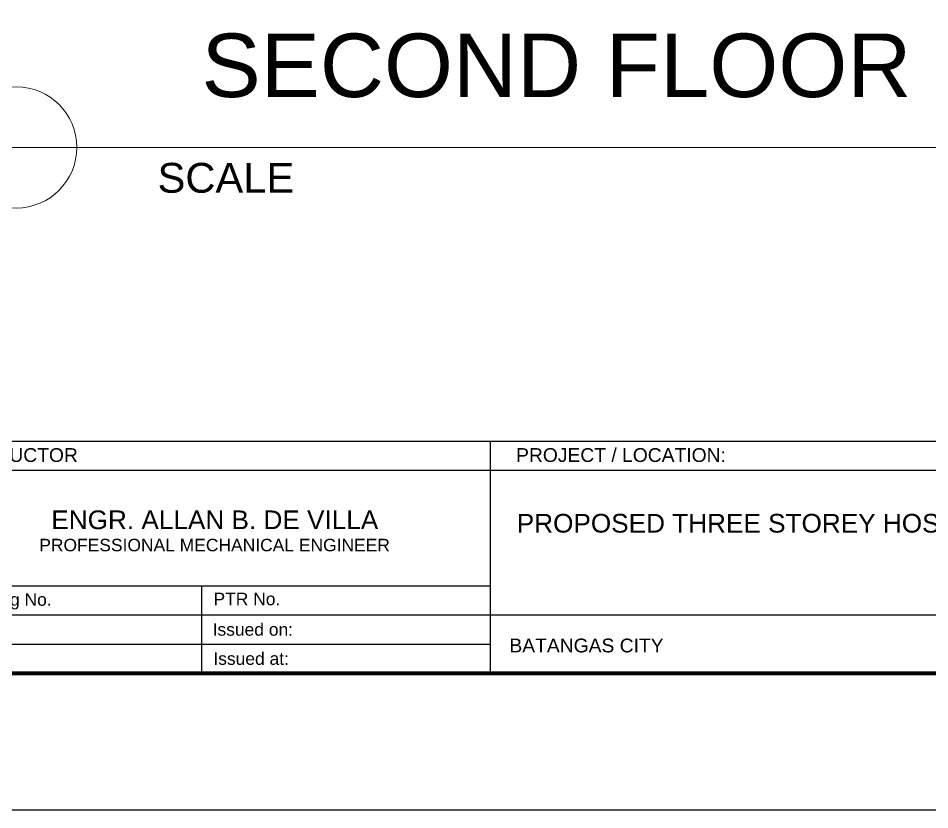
# Model space of a CAD drawing. Header units: millimetres. Extents: x 3 to 421, y 1 to 233.
# Drawn here: x 249.54 to 269.63, y 68.47 to 85.92 of the extents above; entities that cross this region are included whole.
import ezdxf

# ---------------------------------------------------------------- set-up
doc = ezdxf.new("R2010")
doc.units = ezdxf.units.MM
doc.header["$MEASUREMENT"] = 0
for name, color, linetype in [('.1', 1, 'Continuous'), ('SHEET', 3, 'Continuous'), ('text', 7, 'Continuous')]:
    doc.layers.add(name, color=color, linetype=linetype)
doc.layers.add('WALL', color=4, linetype='Continuous', lineweight=30)
doc.styles.add('arial', font='arial.ttf')
doc.styles.get("Standard").update_dxf_attribs({"font": 'arial.ttf'})

msp = doc.modelspace()

# ---------------------------------------------------------------- linework, layer by layer
at = {"layer": '.1', "color": 0}
msp.add_line((214.384, 68.472), (313.659, 68.472), dxfattribs=at)
at = {"color": 0, "linetype": 'ByBlock', "lineweight": 9}
for p, q in [((252.165, 83.076), (246.821, 83.076)), ((290.135, 83.076), (252.165, 83.076))]:
    msp.add_line(p, q, dxfattribs=at)
msp.add_circle((249.493, 83.076), 1.336, dxfattribs=at)
at = {"layer": 'SHEET', "color": 1}
for p, q in [((220.4, 76.6), (310.651, 76.6)), ((259.947, 71.48), (259.947, 76.6)), ((236.247, 75.96), (292.817, 75.96)), ((236.247, 73.41), (259.947, 73.41)), ((253.58, 73.41), (253.58, 71.48)), ((236.247, 72.767), (271.723, 72.767)), ((236.247, 72.123), (259.947, 72.123)), ((247.656, 72.123), (257.99, 72.123))]:
    msp.add_line(p, q, dxfattribs=at)
at = {"layer": 'WALL', "color": 1, "linetype": 'Continuous', "const_width": 0.0853}
msp.add_lwpolyline([(220.4, 71.48), (310.651, 71.48), (310.651, 135.859), (220.4, 135.859)], close=True, dxfattribs=at)

# ---------------------------------------------------------------- texts
at = {"color": 0, "linetype": 'ByBlock', "lineweight": 9}
for s, height, p in [('SECOND FLOOR DUCTING LAYOUT', 1.4, (253.578, 84.186)), ('SCALE                                                                                                                              1:400', 0.657637, (252.609, 82.077))]:
    msp.add_text(s, height=height, dxfattribs=at).set_placement(p)
at = {"layer": 'text', "style": 'arial'}
for s, height, p in [('INSTRUCTOR', 0.304, (248.069, 76.141)), ('PROJECT / LOCATION:', 0.30402, (260.511, 76.141)), ('PROJECT / LOCATION:', 0.30402, (260.511, 76.141)), ('PROJECT / LOCATION:', 0.30402, (260.511, 76.141)), ('ENGR. ALLAN B. DE VILLA', 0.41257, (250.268, 74.659)), ('PROPOSED THREE STOREY HOSPITAL', 0.41257, (260.526, 74.583)), ('PROFESSIONAL MECHANICAL ENGINEER', 0.27505, (250.002, 74.171)), ('PRC Reg No.', 0.27505, (247.948, 72.97)), ('PTR No.', 0.275, (253.842, 72.983)), ('Issued on:', 0.275, (253.823, 72.31)), ('BATANGAS CITY', 0.30402, (260.364, 71.942)), ('Issued at:', 0.275, (253.839, 71.667))]:
    msp.add_text(s, height=height, dxfattribs=at).set_placement(p)

doc.saveas('drawing.dxf')
